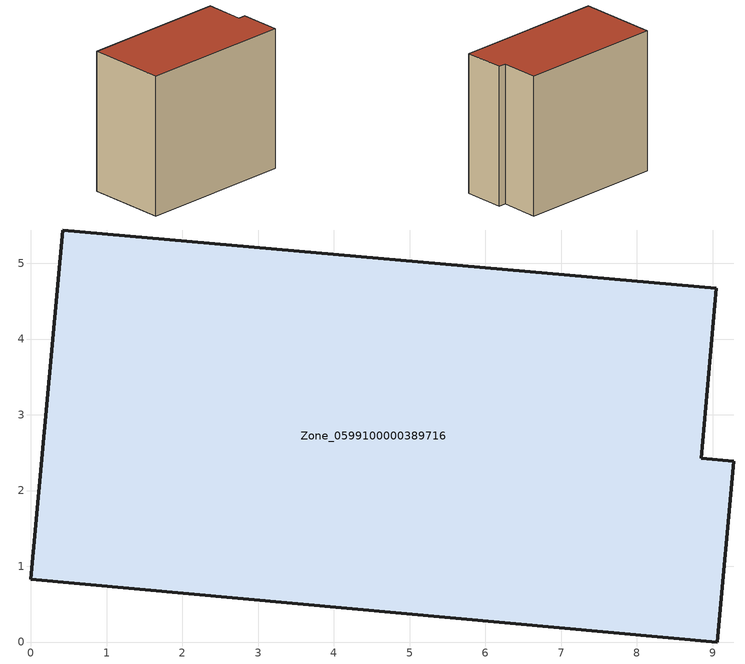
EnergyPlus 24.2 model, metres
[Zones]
Zone_0599100000389716
 floor ground (C_G): 0,0.83 0.42,5.44 9.05,4.67 8.85,2.42 9.28,2.39 9.06,0 z0
 wall outside (C_F): 0.42,5.44 0,0.83 9.06,0 9.28,2.39 8.85,2.42 9.05,4.67 0.42,5.44 z0:8.39
 roof outside (C_R): 0,0.83 9.06,0 9.28,2.39 8.85,2.42 9.05,4.67 0.42,5.44 z8.39
[BUILDING]
Pand.0599100000389716: North Axis=0; Terrain=City; Loads Convergence Tolerance Value=0.04; Temperature Convergence Tolerance Value=0.4; Solar Distribution=FullExterior; Maximum Number of Warmup Days=25; Minimum Number of Warmup Days=1
[Site:Location]
Rotterdam.The.Hague.AP_ZH_NLD Design_Conditions: Latitude=51.96; Longitude=4.45; Time Zone=1; Elevation=-4.5
[SITE:GROUNDTEMPERATURE:BUILDINGSURFACE]
18, 18, 18, 18, 18, 18, 18, 18, 18, 18, 18, 18
[MATERIAL] Thermal Absorptance=0.9; Solar Absorptance=0.7; Visible Absorptance=0.7
Name | Roughness | Thickness | Conductivity | Density | Specific Heat
G.TI.1992-2005 | MediumSmooth | 0.15 | 0.06 | 540 | 1210
F.TI.1992-2005 | Rough | 0.3 | 0.12 | 1920 | 840
R.TI.1992-2005 | MediumRough | 0.2 | 0.08 | 1500 | 1000
[CONSTRUCTION]
C_G: G.TI.1992-2005
C_F: F.TI.1992-2005
C_R: R.TI.1992-2005
[ZONE]
Zone_0599100000389716: Type=1; Multiplier=1; Ceiling Height=Autocalculate; Volume=Autocalculate; Floor Area=autocalculate; Part of Total Floor Area=Yes
[ZONEINFILTRATION:DESIGNFLOWRATE]
Infil_Zone_0599100000389716: Zone or ZoneList or Space or SpaceList=Zone_0599100000389716; Schedule=AlwaysOn; Design Flow Rate Calculation Method=Flow/Area; Flow Rate per Floor Area=0.0015; Constant Term Coefficient=1; Temperature Term Coefficient=0; Velocity Term Coefficient=0; Velocity Squared Term Coefficient=0
[HVACTEMPLATE:ZONE:IDEALLOADSAIRSYSTEM]
Zone_0599100000389716: Maximum Heating Supply Air Temperature=50; Minimum Cooling Supply Air Temperature=13; Maximum Heating Supply Air Humidity Ratio=0.0156; Minimum Cooling Supply Air Humidity Ratio=0.0077; Heating Limit=NoLimit; Cooling Limit=NoLimit; Dehumidification Control Type=ConstantSensibleHeatRatio; Cooling Sensible Heat Ratio=0.7; Dehumidification Setpoint=60; Humidification Control Type=None; Humidification Setpoint=30; Outdoor Air Method=None; Outdoor Air Flow Rate per Person=0.00944; Outdoor Air Flow Rate per Zone Floor Area=0; Outdoor Air Flow Rate per Zone=0; Demand Controlled Ventilation Type=None; Outdoor Air Economizer Type=NoEconomizer; Heat Recovery Type=None; Sensible Heat Recovery Effectiveness=0.7; Latent Heat Recovery Effectiveness=0.65
[ZONECONTROL:THERMOSTAT]
ThermostatControl_Zone_0599100000389716: Zone or ZoneList=Zone_0599100000389716; Control Type Schedule=DualSetpointControlType; Control 1=Thermostat_Zone_0599100000389716; Temperature Difference Between Cutout And Setpoint=0
[THERMOSTATSETPOINT:DUALSETPOINT]
Thermostat_Zone_0599100000389716: Heating Setpoint Temperature Schedule=HeatingSetpoint_Zone_0599100000389716; Cooling Setpoint Temperature Schedule=CoolingSetpoint_Zone_0599100000389716
[SCHEDULE:COMPACT]
HeatingSetpoint_Zone_0599100000389716: Through: 12/31, For: AllDays, Until: 24:00, 21
CoolingSetpoint_Zone_0599100000389716: Through: 12/31, For: AllDays, Until: 24:00, 24
DualSetpointControlType: Through: 12/31, For: AllDays, Until: 24:00, 4
AlwaysOn: Through: 12/31, For: AllDays, Until: 24:00, 1
